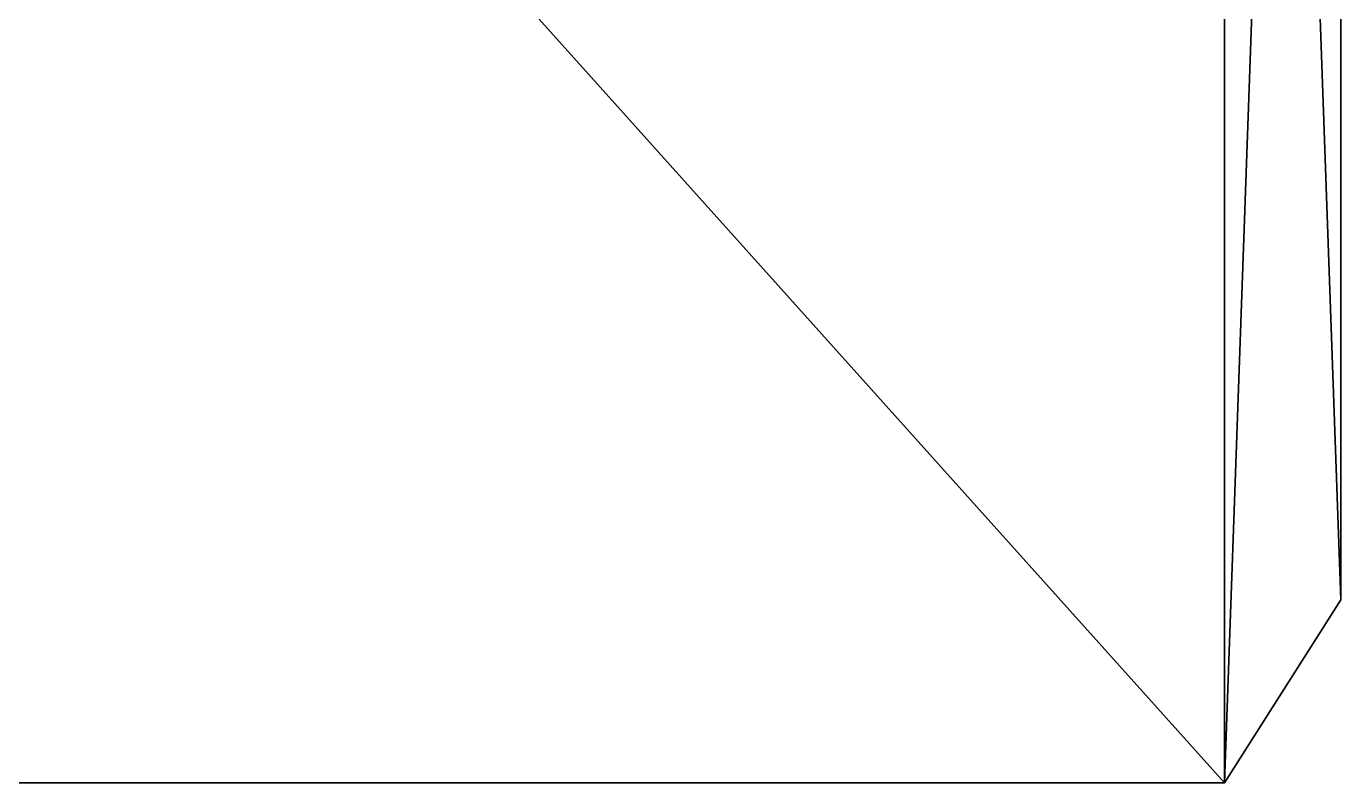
# Model space of a CAD drawing. Extents: x -7.1 to 8.3, y -8 to 8.
# Drawn here: x 2.26 to 8.34, y -8 to -4.5 of the extents above; entities that cross this region are included whole.
import ezdxf

# ---------------------------------------------------------------- set-up
doc = ezdxf.new("R2010")
doc.units = 0

msp = doc.modelspace()

# ---------------------------------------------------------------- linework, layer by layer
for points in [[(7.8057, 8), (-6.5579, 8), (7.8057, -8)], [(-6.5579, -8), (7.8057, -8), (-6.5579, 8)], [(7.8057, 8, -0.7914), (7.8057, -8, -0.7914), (-6.5579, -8, -0.7914)], [(-6.5579, -8, -0.7914), (-6.5579, 8, -0.7914), (7.8057, 8, -0.7914)], [(8.3427, 7.1547), (7.8057, 8), (7.8057, -8)], [(7.8057, 8, -0.7914), (8.3427, 7.1547, -0.7914), (8.3427, -7.1547, -0.7914)], [(8.3427, -7.1547, -0.7914), (7.8057, -8, -0.7914), (7.8057, 8, -0.7914)], [(7.8057, -8), (8.3427, -7.1547), (8.3427, 7.1547)], [(8.3427, -7.1547, -0.2018), (8.3427, 7.1547, -0.2018), (8.3427, 7.1547)], [(8.3427, -7.1547), (8.3427, -7.1547, -0.2018), (8.3427, 7.1547)], [(8.3427, -7.1547, -0.7914), (8.3427, 7.1547, -0.7914), (8.3427, 7.1547, -0.2018)], [(8.3427, -7.1547, -0.2018), (8.3427, -7.1547, -0.7914), (8.3427, 7.1547, -0.2018)], [(8.3427, -7.1547, -0.2018), (8.3427, -7.1547), (7.8057, -8)], [(7.8057, -8, -0.2018), (8.3427, -7.1547, -0.2018), (7.8057, -8)], [(8.3427, -7.1547, -0.7914), (8.3427, -7.1547, -0.2018), (7.8057, -8, -0.2018)], [(7.8057, -8, -0.7914), (8.3427, -7.1547, -0.7914), (7.8057, -8, -0.2018)], [(-6.5579, -8, -0.2018), (7.8057, -8, -0.2018), (7.8057, -8)], [(-6.5579, -8), (-6.5579, -8, -0.2018), (7.8057, -8)], [(-6.5579, -8, -0.7914), (7.8057, -8, -0.7914), (7.8057, -8, -0.2018)], [(-6.5579, -8, -0.2018), (-6.5579, -8, -0.7914), (7.8057, -8, -0.2018)]]:
    msp.add_3dface(points)

doc.saveas('drawing.dxf')
